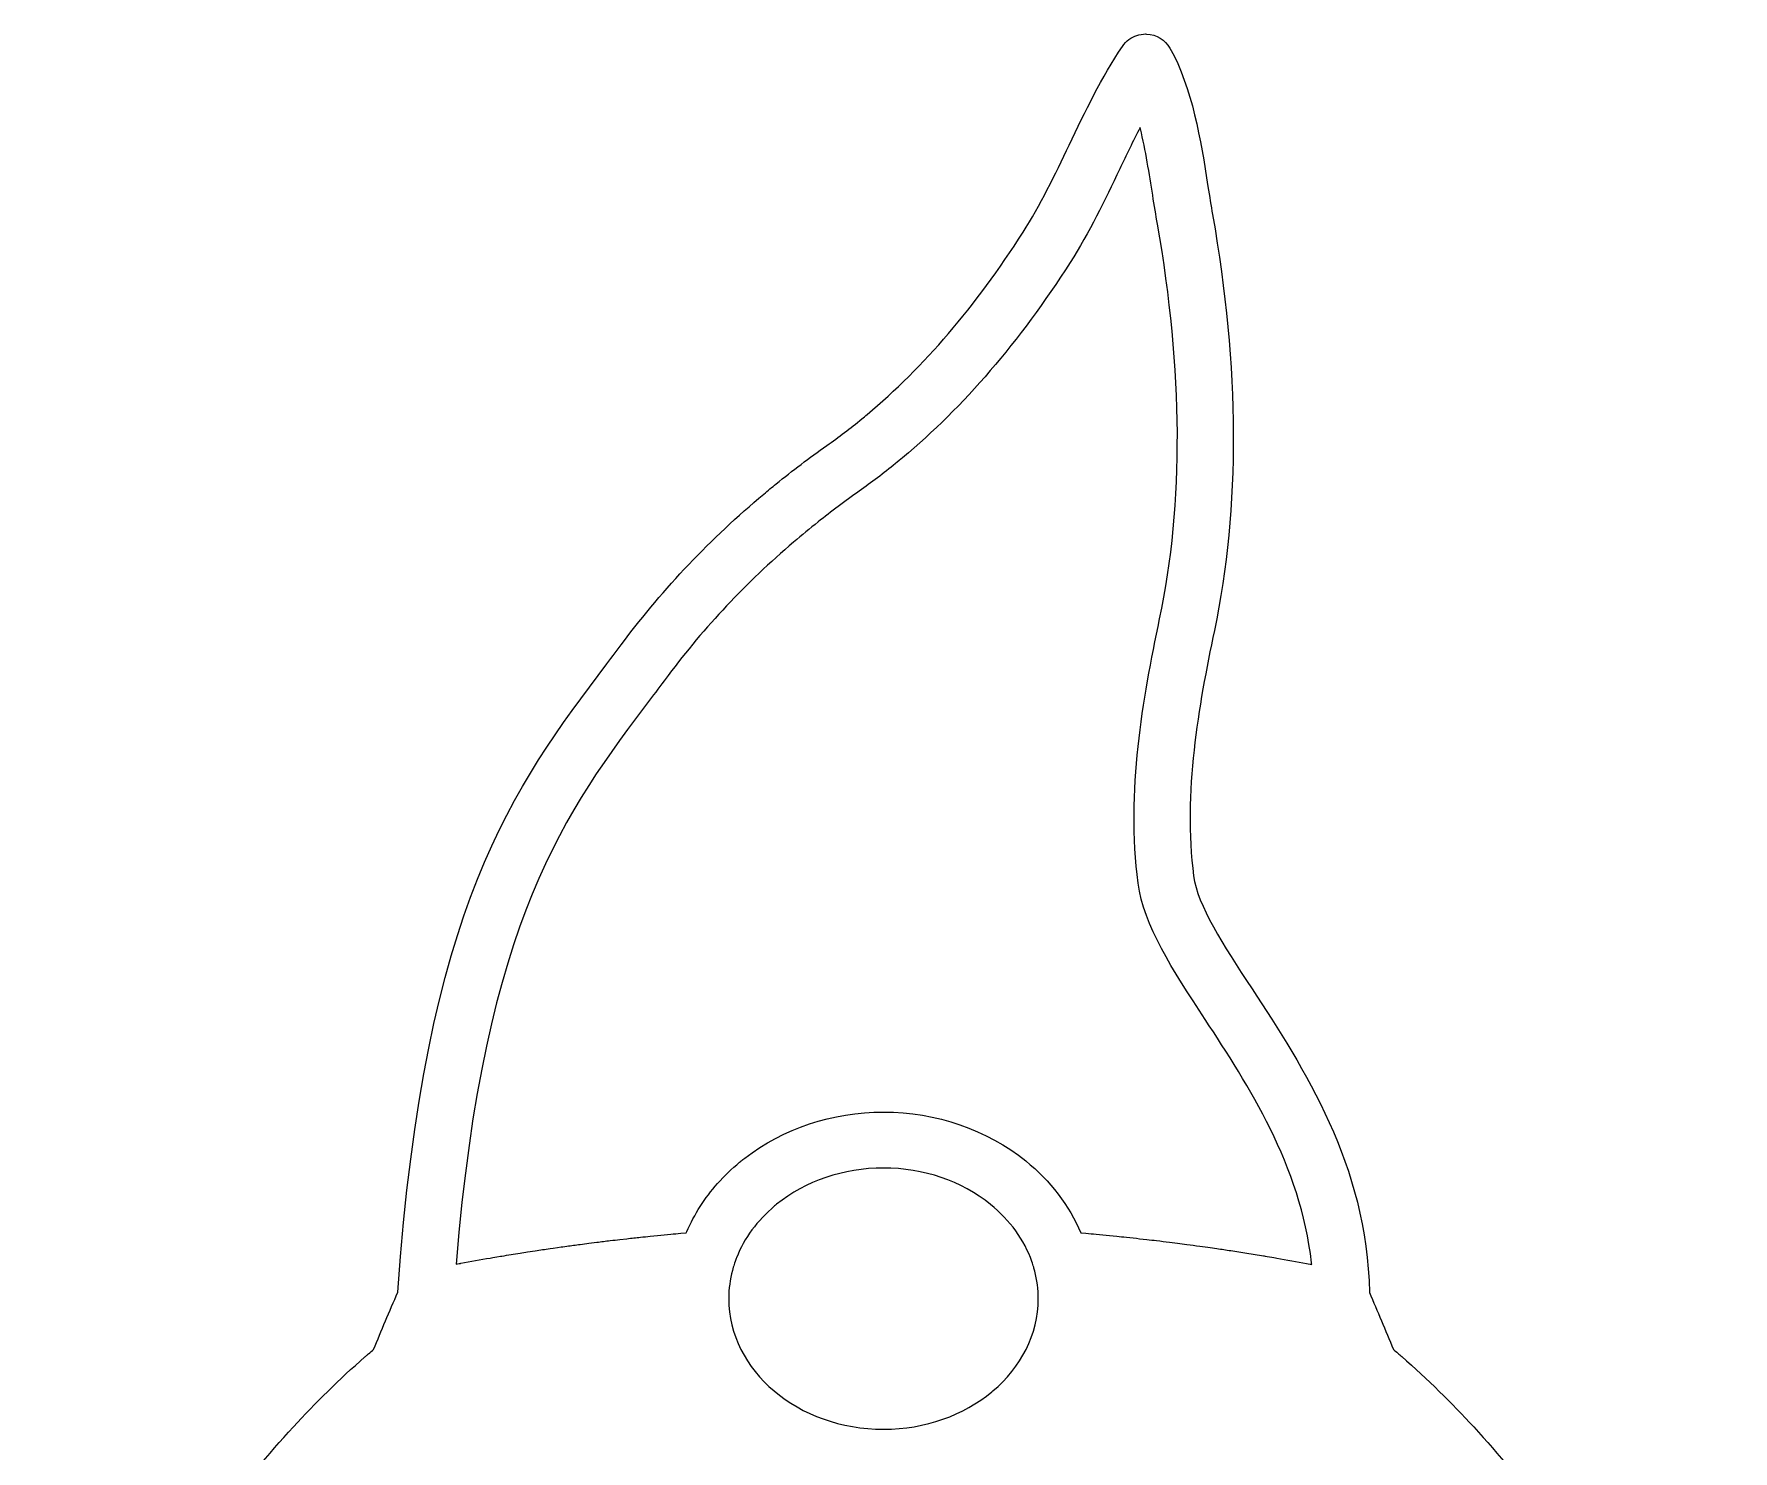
# Model space of a CAD drawing. Header units: inches. Extents: x -261 to 5410, y -3803 to -146.
# Drawn here: x 3913.4 to 4399.1, y -614.8 to -209.6 of the extents above; entities that cross this region are included whole.
import ezdxf

# ---------------------------------------------------------------- set-up
doc = ezdxf.new("R2010")
doc.units = ezdxf.units.IN
doc.header["$MEASUREMENT"] = 0
doc.layers.add('Layer 1', color=7, linetype='Continuous')

# ---------------------------------------------------------------- blocks, each defined once
blk = doc.blocks.new('block 33')
at = {"layer": 'Layer 1', "lineweight": 0}
for points, knots in [([(4395.48, -750.84), (4394, -740.91), (4391.7, -730.42), (4388.42, -718.7), (4385.36, -708.36), (4381.64, -698.07), (4377.36, -688.06), (4368.86, -668.57), (4358.06, -649.88), (4345.26, -632.51), (4339.03, -624.05), (4332.2, -615.76), (4324.97, -607.87), (4318.71, -601.04), (4311.81, -594.28), (4304.43, -587.74), (4303.81, -587.21), (4302.82, -586.39), (4302, -585.71), (4299.76, -580.22), (4297.46, -574.76), (4295.15, -569.42), (4294.57, -532.99), (4276.31, -505.08), (4261.61, -482.62), (4253.25, -469.86), (4246.04, -458.84), (4244.92, -450.34), (4241.79, -426.61), (4246.34, -401.66), (4250.85, -380.15), (4258.22, -345.03), (4258.05, -305.03), (4250.33, -261.25), (4249.88, -258.73), (4249.46, -256.07), (4249.02, -253.23), (4246.92, -240.01), (4244.55, -225.02), (4238.15, -213.68), (4236.77, -211.25), (4234.28, -209.73), (4231.47, -209.63), (4231.47, -209.63), (4231.19, -209.62), (4231.19, -209.62), (4229.45, -209.62), (4227.79, -210.18), (4226.43, -211.18), (4225.7, -211.72), (4225.06, -212.38), (4224.54, -213.16), (4218.59, -222.04), (4213.89, -231.86), (4209.34, -241.37), (4205.29, -249.84), (4201.1, -258.6), (4196.16, -266.31), (4182.49, -287.63), (4167.82, -304.79), (4151.56, -318.41), (4151.07, -318.84), (4150.57, -319.24), (4150.07, -319.65), (4146.8, -322.34), (4143.46, -324.88), (4140.05, -327.29), (4135.07, -330.81), (4130.24, -334.47), (4125.57, -338.25), (4124.39, -339.2), (4123.23, -340.16), (4122.07, -341.14), (4106.84, -353.9), (4093.38, -368.07), (4081.9, -383.43), (4080.32, -385.54), (4078.75, -387.62), (4077.19, -389.7), (4050.42, -425.15), (4025.14, -458.65), (4017.42, -569.33), (4015.03, -574.84), (4012.71, -580.34), (4010.52, -585.71), (4010.05, -586.1), (4009.52, -586.54), (4009.03, -586.96), (4008.93, -587.05), (4008.83, -587.13), (4008.74, -587.21), (4008.47, -587.43), (4008.23, -587.64), (4008.01, -587.82), (4000.7, -594.29), (3993.82, -601.03), (3987.56, -607.87), (3980.32, -615.76), (3973.49, -624.05), (3967.26, -632.51), (3954.47, -649.88), (3943.66, -668.58), (3935.14, -688.11), (3930.88, -698.08), (3927.16, -708.38), (3924.06, -718.82), (3920.82, -730.43), (3918.52, -740.9), (3917.05, -750.8), (3913.82, -771.93), (3913.42, -793.97), (3915.88, -816.31), (3916.11, -818.44), (3917.16, -820.35), (3918.84, -821.69), (3919.04, -821.85), (3919.25, -822), (3919.46, -822.14), (3920.44, -832.69), (3923.14, -846.89), (3930.14, -860.28), (3931.06, -862.04), (3932.26, -864.94), (3933.54, -868.01), (3939.11, -881.39), (3945.42, -896.55), (3957.39, -896.55), (3957.64, -896.55), (3957.89, -896.55), (3958.13, -896.53), (3963.78, -896.21), (3968.76, -894.28), (3972.88, -890.89), (3977.34, -887.23), (3980.81, -881.87), (3983.04, -875), (3983.93, -872.28), (3984.54, -869.59), (3984.95, -867.19), (3984.95, -867.19), (3985.12, -867.19), (3985.12, -867.19), (3985.17, -867.35), (3985.21, -867.5), (3985.26, -867.66), (3990.81, -886.23), (3998.04, -904.93), (4006.81, -923.38), (4003.37, -927.95), (4000.08, -932.98), (3996.8, -938.68), (3984.12, -960.71), (3980.67, -977.46), (3986.24, -989.9), (3990.4, -999.16), (3999.13, -1005.23), (4012.2, -1007.96), (4025.74, -1010.78), (4038.84, -1012.21), (4051.15, -1012.21), (4083.05, -1012.21), (4103.31, -1002.8), (4114.69, -994.91), (4116.26, -993.82), (4117.77, -992.68), (4119.21, -991.51), (4119.49, -991.28), (4119.77, -991.05), (4120.05, -990.81), (4131.9, -980.84), (4138.99, -968.13), (4139.78, -955.16), (4139.85, -953.97), (4139.89, -952.78), (4139.88, -951.58), (4140.03, -951.58), (4140.19, -951.58), (4140.34, -951.59), (4145.73, -951.66), (4151.07, -951.71), (4156.26, -951.71), (4161.59, -951.71), (4167.08, -951.66), (4172.64, -951.58), (4172.63, -952.78), (4172.66, -953.97), (4172.74, -955.16), (4173.64, -969.99), (4182.78, -984.48), (4197.83, -994.91), (4209.21, -1002.8), (4229.47, -1012.21), (4261.38, -1012.21), (4273.68, -1012.21), (4286.78, -1010.78), (4300.32, -1007.96), (4307.93, -1006.37), (4314.06, -1003.65), (4318.68, -999.83), (4318.81, -999.73), (4318.93, -999.63), (4319.05, -999.53), (4322.19, -996.84), (4324.6, -993.63), (4326.28, -989.9), (4331.85, -977.46), (4328.4, -960.71), (4315.72, -938.68), (4312.44, -932.97), (4309.15, -927.94), (4305.71, -923.37), (4314.54, -904.8), (4321.82, -885.93), (4327.4, -867.19), (4327.4, -867.19), (4327.57, -867.19), (4327.57, -867.19), (4327.59, -867.31), (4327.61, -867.43), (4327.64, -867.55), (4328.05, -869.86), (4328.63, -872.41), (4329.48, -875), (4333.78, -888.22), (4342.62, -895.86), (4354.38, -896.53), (4354.63, -896.55), (4354.88, -896.55), (4355.12, -896.55), (4358.68, -896.55), (4361.74, -895.21), (4364.43, -892.98), (4364.46, -892.95), (4364.49, -892.93), (4364.52, -892.9), (4370.83, -887.59), (4375.1, -877.34), (4379.02, -867.91), (4380.28, -864.88), (4381.47, -862.02), (4382.39, -860.27), (4389.38, -846.89), (4392.08, -832.69), (4393.06, -822.14), (4393.21, -822.04), (4393.36, -821.94), (4393.51, -821.82), (4393.57, -821.78), (4393.63, -821.74), (4393.69, -821.69), (4393.8, -821.61), (4393.9, -821.52), (4394, -821.42), (4395.47, -820.12), (4396.43, -818.28), (4396.65, -816.31), (4399.1, -793.97), (4398.71, -771.93), (4395.48, -750.84)], [0, 0, 0, 0, 1, 1, 1, 2, 2, 2, 3, 3, 3, 4, 4, 4, 5, 5, 5, 6, 6, 6, 7, 7, 7, 8, 8, 8, 9, 9, 9, 10, 10, 10, 11, 11, 11, 12, 12, 12, 13, 13, 13, 14, 14, 14, 15, 15, 15, 16, 16, 16, 17, 17, 17, 18, 18, 18, 19, 19, 19, 20, 20, 20, 21, 21, 21, 22, 22, 22, 23, 23, 23, 24, 24, 24, 25, 25, 25, 26, 26, 26, 27, 27, 27, 28, 28, 28, 29, 29, 29, 30, 30, 30, 31, 31, 31, 32, 32, 32, 33, 33, 33, 34, 34, 34, 35, 35, 35, 36, 36, 36, 37, 37, 37, 38, 38, 38, 39, 39, 39, 40, 40, 40, 41, 41, 41, 42, 42, 42, 43, 43, 43, 44, 44, 44, 45, 45, 45, 46, 46, 46, 47, 47, 47, 48, 48, 48, 49, 49, 49, 50, 50, 50, 51, 51, 51, 52, 52, 52, 53, 53, 53, 54, 54, 54, 55, 55, 55, 56, 56, 56, 57, 57, 57, 58, 58, 58, 59, 59, 59, 60, 60, 60, 61, 61, 61, 62, 62, 62, 63, 63, 63, 64, 64, 64, 65, 65, 65, 66, 66, 66, 67, 67, 67, 68, 68, 68, 69, 69, 69, 70, 70, 70, 71, 71, 71, 72, 72, 72, 73, 73, 73, 74, 74, 74, 75, 75, 75, 76, 76, 76, 77, 77, 77, 78, 78, 78, 79, 79, 79, 80, 80, 80, 81, 81, 81, 82, 82, 82, 83, 83, 83, 84, 84, 84, 85, 85, 85, 86, 86, 86, 86]), ([(4130.58, -354.89), (4132.87, -352.93), (4135.2, -351), (4137.57, -349.13), (4141.36, -346.11), (4145.27, -343.18), (4149.28, -340.35), (4152.82, -337.85), (4156.29, -335.21), (4159.69, -332.44), (4160.37, -331.89), (4161.05, -331.33), (4161.73, -330.76), (4179.28, -316.08), (4195.04, -297.69), (4209.62, -274.94), (4215.11, -266.38), (4219.51, -257.18), (4223.79, -248.22), (4225.68, -244.28), (4227.6, -240.27), (4229.61, -236.34), (4229.64, -236.46), (4229.67, -236.58), (4229.7, -236.7), (4231.19, -242.92), (4232.25, -249.59), (4233.22, -255.75), (4233.68, -258.66), (4234.12, -261.4), (4234.58, -264.02), (4241.94, -305.79), (4242.15, -343.75), (4235.2, -376.86), (4230.42, -399.67), (4225.61, -426.2), (4229.06, -452.43), (4230.66, -464.54), (4238.79, -476.97), (4248.22, -491.38), (4260.49, -510.11), (4275.52, -533.08), (4278.6, -560.9), (4278.63, -561.06), (4278.64, -561.22), (4278.66, -561.38), (4278.66, -561.38), (4277.21, -561.1), (4277.21, -561.1), (4274.37, -560.58), (4271.54, -560.07), (4268.69, -559.58), (4268.09, -559.48), (4264.9, -558.95), (4264.9, -558.95), (4263.32, -558.69), (4261.73, -558.42), (4260.14, -558.17), (4259.38, -558.05), (4258.61, -557.93), (4257.85, -557.82), (4257.85, -557.82), (4255.52, -557.46), (4255.52, -557.46), (4254.2, -557.26), (4252.88, -557.06), (4251.56, -556.86), (4250.71, -556.74), (4249.86, -556.62), (4249.01, -556.51), (4249.01, -556.51), (4246.66, -556.18), (4246.66, -556.18), (4245.42, -556.01), (4244.19, -555.84), (4242.95, -555.67), (4242.07, -555.56), (4241.18, -555.45), (4240.3, -555.33), (4240.3, -555.33), (4237.99, -555.05), (4237.99, -555.05), (4236.77, -554.89), (4235.55, -554.74), (4234.33, -554.59), (4233.39, -554.48), (4232.46, -554.38), (4231.52, -554.27), (4231.52, -554.27), (4229.48, -554.04), (4229.48, -554.04), (4228.22, -553.9), (4226.96, -553.76), (4225.7, -553.62), (4224.77, -553.53), (4223.85, -553.43), (4222.92, -553.34), (4222.92, -553.34), (4220.83, -553.14), (4220.83, -553.14), (4219.57, -553.01), (4218.32, -552.89), (4217.06, -552.77), (4216.07, -552.68), (4215.08, -552.59), (4214.1, -552.51), (4214.1, -552.51), (4212.65, -552.38), (4212.65, -552.38), (4209.33, -544.56), (4203.94, -537.51), (4196.94, -531.83), (4185.82, -522.82), (4171.37, -517.85), (4156.26, -517.85), (4141.62, -517.85), (4127.6, -522.51), (4116.63, -531), (4116.43, -531.14), (4116.24, -531.29), (4116.05, -531.45), (4115.74, -531.7), (4115.44, -531.95), (4115.14, -532.2), (4112.87, -534.07), (4110.76, -536.11), (4108.85, -538.26), (4105.14, -542.45), (4102.19, -547.04), (4100.04, -552.03), (4099.98, -552.14), (4099.93, -552.26), (4099.88, -552.38), (4099.88, -552.38), (4098.32, -552.51), (4098.32, -552.51), (4097.36, -552.59), (4096.4, -552.68), (4095.44, -552.77), (4094.17, -552.88), (4092.9, -553.01), (4091.64, -553.14), (4091.64, -553.14), (4089.58, -553.34), (4089.58, -553.34), (4088.66, -553.43), (4087.73, -553.52), (4086.8, -553.62), (4085.51, -553.76), (4084.22, -553.9), (4082.92, -554.05), (4082.92, -554.05), (4080.88, -554.28), (4080.88, -554.28), (4079.98, -554.38), (4079.07, -554.48), (4078.17, -554.59), (4076.88, -554.74), (4075.59, -554.9), (4074.29, -555.07), (4074.29, -555.07), (4072.07, -555.35), (4072.07, -555.35), (4071.23, -555.45), (4070.39, -555.56), (4069.55, -555.67), (4068.27, -555.84), (4066.98, -556.02), (4065.7, -556.2), (4065.7, -556.2), (4064.6, -556.35), (4064.6, -556.35), (4064.6, -556.35), (4061.76, -556.74), (4060.95, -556.86), (4059.52, -557.06), (4058.1, -557.28), (4056.68, -557.5), (4056.68, -557.5), (4054.52, -557.83), (4054.52, -557.83), (4053.81, -557.94), (4053.09, -558.05), (4052.38, -558.16), (4050.65, -558.43), (4048.93, -558.72), (4047.2, -559.01), (4047.2, -559.01), (4044.39, -559.47), (4043.83, -559.57), (4041.06, -560.05), (4038.29, -560.54), (4035.48, -561.06), (4035.48, -561.06), (4034.49, -561.25), (4034.06, -561.33), (4042.16, -462.65), (4065.39, -431.87), (4089.95, -399.33), (4091.53, -397.24), (4093.12, -395.13), (4094.71, -393), (4105.01, -379.23), (4117.02, -366.46), (4130.58, -354.89)], [0, 0, 0, 0, 1, 1, 1, 2, 2, 2, 3, 3, 3, 4, 4, 4, 5, 5, 5, 6, 6, 6, 7, 7, 7, 8, 8, 8, 9, 9, 9, 10, 10, 10, 11, 11, 11, 12, 12, 12, 13, 13, 13, 14, 14, 14, 15, 15, 15, 16, 16, 16, 17, 17, 17, 18, 18, 18, 19, 19, 19, 20, 20, 20, 21, 21, 21, 22, 22, 22, 23, 23, 23, 24, 24, 24, 25, 25, 25, 26, 26, 26, 27, 27, 27, 28, 28, 28, 29, 29, 29, 30, 30, 30, 31, 31, 31, 32, 32, 32, 33, 33, 33, 34, 34, 34, 35, 35, 35, 36, 36, 36, 37, 37, 37, 38, 38, 38, 39, 39, 39, 40, 40, 40, 41, 41, 41, 42, 42, 42, 43, 43, 43, 44, 44, 44, 45, 45, 45, 46, 46, 46, 47, 47, 47, 48, 48, 48, 49, 49, 49, 50, 50, 50, 51, 51, 51, 52, 52, 52, 53, 53, 53, 54, 54, 54, 55, 55, 55, 56, 56, 56, 57, 57, 57, 58, 58, 58, 59, 59, 59, 60, 60, 60, 61, 61, 61, 62, 62, 62, 63, 63, 63, 64, 64, 64, 65, 65, 65, 66, 66, 66, 67, 67, 67, 68, 68, 68, 68]), ([(4156.26, -533.85), (4167.72, -533.85), (4178.59, -537.54), (4186.87, -544.26), (4192.44, -548.77), (4196.52, -554.42), (4198.69, -560.6), (4198.89, -561.16), (4199.05, -561.67), (4199.2, -562.19), (4199.31, -562.56), (4199.41, -562.92), (4199.5, -563.29), (4200.16, -565.87), (4200.5, -568.53), (4200.5, -571.19), (4200.5, -581.48), (4195.54, -590.82), (4187.53, -597.58), (4187.42, -597.67), (4187.31, -597.76), (4187.2, -597.85), (4179.22, -604.45), (4168.29, -608.53), (4156.26, -608.53), (4131.86, -608.53), (4112.02, -591.78), (4112.02, -571.19), (4112.02, -570.79), (4112.03, -570.4), (4112.04, -570.01), (4112.14, -567.36), (4112.57, -564.72), (4113.33, -562.15), (4113.46, -561.69), (4113.62, -561.2), (4113.83, -560.61), (4113.96, -560.23), (4114.1, -559.85), (4114.25, -559.47), (4116.43, -553.91), (4120.19, -548.81), (4125.15, -544.68), (4125.33, -544.53), (4125.51, -544.37), (4125.7, -544.22), (4133.97, -537.53), (4144.82, -533.85), (4156.26, -533.85)], [0, 0, 0, 0, 1, 1, 1, 2, 2, 2, 3, 3, 3, 4, 4, 4, 5, 5, 5, 6, 6, 6, 7, 7, 7, 8, 8, 8, 9, 9, 9, 10, 10, 10, 11, 11, 11, 12, 12, 12, 13, 13, 13, 14, 14, 14, 15, 15, 15, 16, 16, 16, 16])]:
    blk.add_open_spline(points, degree=3, knots=knots, dxfattribs=at)
blk = doc.blocks.new('block 28')
at = {"layer": 'Layer 1'}
blk.add_blockref('block 33', (0, 0), dxfattribs=at)

msp = doc.modelspace()

# ---------------------------------------------------------------- block references
at = {"layer": 'Layer 1'}
msp.add_blockref('block 28', (0, 0), dxfattribs=at)

doc.saveas('drawing.dxf')
